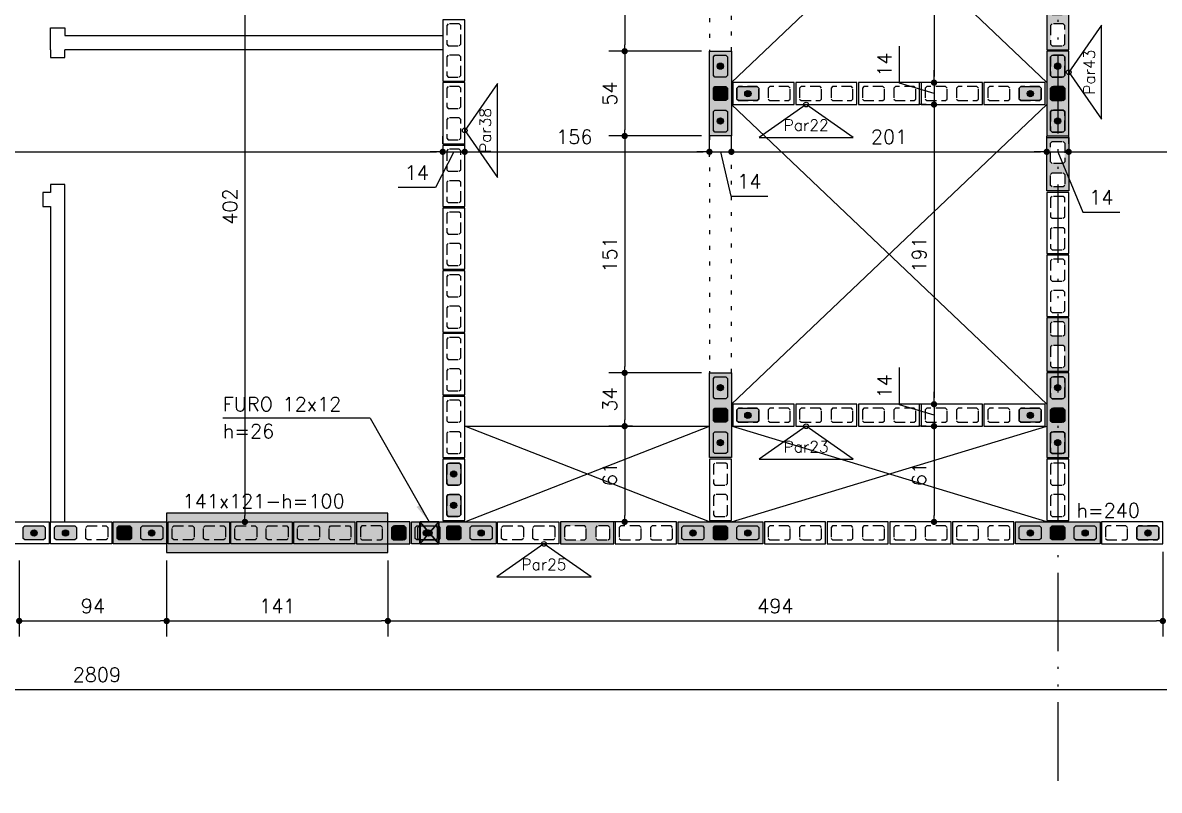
# Model space of a CAD drawing. Extents: x -14651 to 3487, y -4567 to -809.
# Drawn here: x 1807 to 2531, y -2321 to -1831 of the extents above; entities that cross this region are included whole.
import ezdxf
from ezdxf.enums import TextEntityAlignment as Align

# ---------------------------------------------------------------- set-up
doc = ezdxf.new("R2010")
doc.units = 0
doc.header["$LTSCALE"] = 25
for name, pattern in [('DASHED2', [0.375, 0.25, -0.125]), ('ESTILO_TQS_0002', [0.4, 0.1, -0.3]), ('ESTILO_TQS_0004', [3.3, 2, -0.4, 0.05, -0.4, 0.05, -0.4])]:
    doc.linetypes.add(name, pattern=pattern)
for name, color, linetype in [('213', 252, 'Continuous'), ('241', 2, 'Continuous'), ('247', 50, 'Continuous'), ('248', 100, 'Continuous'), ('249', 20, 'Continuous'), ('ABERTURAS', 53, 'Continuous'), ('ac-furo', 170, 'Continuous'), ('ALVENARIA NÃO ESTRUTURAL', 242, 'Continuous'), ('Arranque', 14, 'Continuous'), ('COTA', 1, 'Continuous'), ('EIXOS', 1, 'ESTILO_TQS_0004'), ('FERRO', 5, 'Continuous'), ('H2', 252, 'Continuous'), ('Linha_fina', 1, 'Continuous'), ('Pena_2', 2, 'Continuous'), ('PORTA', 3, 'ESTILO_TQS_0002'), ('T1', 2, 'Continuous'), ('TJANELA', 2, 'Continuous'), ('VIGA', 3, 'Continuous')]:
    doc.layers.add(name, color=color, linetype=linetype)
doc.styles.add('COTA', font='romans.shx')
doc.styles.add('Texto1', font='romans.shx', dxfattribs={"height": 9})
doc.dimstyles.new('forma', dxfattribs={"dimscale": 5, "dimtxt": 1.8, "dimasz": 0.8, "dimexe": 2, "dimexo": 1, "dimgap": 1, "dimtad": 1, "dimdec": 1, "dimzin": 9, "dimtxsty": 'COTA', "dimblk1": 'DOT', "dimblk2": 'DOT', "dimsah": 1, "dimcen": 0, "dimdle": 1, "dimclrd": 256, "dimclre": 256, "dimclrt": 2, "dimadec": 0, "dimazin": 0, "dimtfac": 1, "dimtdec": 0, "dimtmove": 0, "dimatfit": 3, "dimfxl": 1, "dimtolj": 1, "dimtzin": 0, "dimarcsym": 0})

# ---------------------------------------------------------------- blocks, each defined once
blk = doc.blocks.new('P4015', base_point=(5842102.11612, -8124149.02973))
blk.add_lwpolyline([(5842082.61612, -8124156.02973), (5842121.61612, -8124156.02973), (5842121.61612, -8124142.02973), (5842082.61612, -8124142.02973), (5842082.61612, -8124156.02973)])
at = {"color": 1, "linetype": 'DASHED2'}
for points in [[(5842085.11612, -8124152.52973), (5842086.11612, -8124153.52973), (5842098.11612, -8124153.52973), (5842099.11612, -8124152.52973), (5842099.11612, -8124145.52973), (5842098.11612, -8124144.52973), (5842086.11612, -8124144.52973), (5842085.11612, -8124145.52973), (5842085.11612, -8124152.52973)], [(5842105.11612, -8124152.52973), (5842106.11612, -8124153.52973), (5842118.11612, -8124153.52973), (5842119.11612, -8124152.52973), (5842119.11612, -8124145.52973), (5842118.11612, -8124144.52973), (5842106.11612, -8124144.52973), (5842105.11612, -8124145.52973), (5842105.11612, -8124152.52973)]]:
    blk.add_lwpolyline(points, dxfattribs=at)
blk = doc.blocks.new('P3515')
at = {"layer": '248'}
h = blk.add_hatch(color=100, dxfattribs=at)
h.paths.add_polyline_path([(17, 7), (-17, 7), (-17, -7), (17, -7)])
h.paths.add_polyline_path([(-5.5, -3.5), (-6.5, -4.5), (-13.5, -4.5), (-14.5, -3.5), (-14.5, 3.5), (-13.5, 4.5), (-6.5, 4.5), (-5.5, 3.5)], flags=16)
h.paths.add_polyline_path([(0.5, 3.5), (1.5, 4.5), (13.5, 4.5), (14.5, 3.5), (14.5, -3.5), (13.5, -4.5), (1.5, -4.5), (0.5, -3.5)], flags=16)
blk.add_lwpolyline([(-17, -7), (17, -7), (17, 7), (-17, 7), (-17, -7)])
at = {"color": 1, "linetype": 'DASHED2'}
for points in [[(-14.5, -3.5), (-13.5, -4.5), (-6.5, -4.5), (-5.5, -3.5), (-5.5, 3.5), (-6.5, 4.5), (-13.5, 4.5), (-14.5, 3.5), (-14.5, -3.5)], [(0.5, -3.5), (1.5, -4.5), (13.5, -4.5), (14.5, -3.5), (14.5, 3.5), (13.5, 4.5), (1.5, 4.5), (0.5, 3.5), (0.5, -3.5)]]:
    blk.add_lwpolyline(points, dxfattribs=at)
blk = doc.blocks.new('P5515')
at = {"layer": '249'}
h = blk.add_hatch(color=20, dxfattribs=at)
h.paths.add_polyline_path([(-27, 7), (-27, -7), (27, -7), (27, 7)])
h.paths.add_polyline_path([(-10.5, -3.5), (-11.5, -4.5), (-23.5, -4.5), (-24.5, -3.5), (-24.5, 3.5), (-23.5, 4.5), (-11.5, 4.5), (-10.5, 3.5)], flags=16)
h.paths.add_polyline_path([(-4.5, 3.5), (-3.5, 4.5), (3.5, 4.5), (4.5, 3.5), (4.5, -3.5), (3.5, -4.5), (-3.5, -4.5), (-4.5, -3.5)], flags=16)
h.paths.add_polyline_path([(10.5, 3.5), (11.5, 4.5), (23.5, 4.5), (24.5, 3.5), (24.5, -3.5), (23.5, -4.5), (11.5, -4.5), (10.5, -3.5)], flags=16)
blk.add_lwpolyline([(27, 7), (-27, 7), (-27, -7), (27, -7), (27, 7)])
at = {"color": 1, "linetype": 'DASHED2'}
for points in [[(-10.5, 3.5), (-11.5, 4.5), (-23.5, 4.5), (-24.5, 3.5), (-24.5, -3.5), (-23.5, -4.5), (-11.5, -4.5), (-10.5, -3.5), (-10.5, 3.5)], [(4.5, 3.5), (3.5, 4.5), (-3.5, 4.5), (-4.5, 3.5), (-4.5, -3.5), (-3.5, -4.5), (3.5, -4.5), (4.5, -3.5), (4.5, 3.5)], [(24.5, 3.5), (23.5, 4.5), (11.5, 4.5), (10.5, 3.5), (10.5, -3.5), (11.5, -4.5), (23.5, -4.5), (24.5, -3.5), (24.5, 3.5)]]:
    blk.add_lwpolyline(points, dxfattribs=at)
blk = doc.blocks.new('GR-1409')
at = {"layer": '213'}
h = blk.add_hatch(color=256, dxfattribs=at)
h.paths.add_polyline_path([(-6, 4.5), (-7, 3.5), (-7, -3.5), (-6, -4.5), (6, -4.5), (7, -3.5), (7, 3.5), (6, 4.5)])
h.paths.add_polyline_path([(-2, 0, 1), (2, 0, 1)], flags=16)
at = {"layer": 'Arranque'}
blk.add_hatch(color=256, dxfattribs=at).paths.add_polyline_path([(-2, 0, 1), (2, 0, 1)])
at = {"layer": '213'}
blk.add_lwpolyline([(-7, 3.5), (-6, 4.5), (6, 4.5), (7, 3.5), (7, -3.5), (6, -4.5), (-6, -4.5), (-7, -3.5), (-7, 3.5)], dxfattribs=at)
at = {"layer": 'FERRO', "linetype": 'Continuous'}
blk.add_circle((0, 0), 2, dxfattribs=at)
blk = doc.blocks.new('GR-0909')
at = {"layer": '213'}
h = blk.add_hatch(color=256, dxfattribs=at)
h.paths.add_polyline_path([(3.5, -4.5), (4.5, -3.5), (4.500001, 3.5), (3.500001, 4.5), (-3.499999, 4.5), (-4.499999, 3.5), (-4.5, -3.5), (-3.5, -4.5)])
h.paths.add_polyline_path([(-2, 0, -1), (2, 0, -1)], flags=16)
at = {"layer": 'Arranque'}
blk.add_hatch(color=256, dxfattribs=at).paths.add_polyline_path([(2, 0, 1), (-2, 0, 1)])
at = {"layer": '213'}
blk.add_lwpolyline([(3.500001, 4.5), (4.500001, 3.5), (4.5, -3.5), (3.5, -4.5), (-3.5, -4.5), (-4.5, -3.5), (-4.499999, 3.5), (-3.499999, 4.5), (3.500001, 4.5)], dxfattribs=at)
at = {"layer": 'FERRO', "linetype": 'Continuous'}
blk.add_circle((0, 0), 2, dxfattribs=at)
blk = doc.blocks.new('A$C3139355f')
at = {"layer": 'ALVENARIA NÃO ESTRUTURAL'}
for p, q in [((1968.08, -1046.27), (1968.08, -1032.27)), ((1968.08, -1032.27), (1977.08, -1032.27)), ((1968.08, -1046.27), (1968.08, -1032.27)), ((1968.08, -1032.27), (1977.08, -1032.27)), ((1977.08, -1032.27), (1977.08, -1037.27)), ((1977.08, -1032.27), (1977.08, -1037.27)), ((1977.08, -1037.27), (2218.08, -1037.27)), ((1977.08, -1037.27), (2218.08, -1037.27)), ((2218.08, -1037.27), (2218.08, -1046.27)), ((2218.08, -1037.27), (2218.08, -1046.27)), ((1968.08, -1046.27), (1968.08, -1051.27)), ((1968.08, -1046.27), (1968.08, -1051.27)), ((2218.08, -1046.27), (1977.08, -1046.27)), ((1977.08, -1051.27), (1977.08, -1046.27)), ((2218.08, -1046.27), (1977.08, -1046.27)), ((1977.08, -1051.27), (1977.08, -1046.27)), ((1968.08, -1051.27), (1977.08, -1051.27)), ((1968.08, -1051.27), (1977.08, -1051.27)), ((1968.08, -1137.27), (1963.08, -1137.27)), ((1963.08, -1137.27), (1963.08, -1146.27)), ((1968.08, -1137.27), (1963.08, -1137.27)), ((1963.08, -1137.27), (1963.08, -1146.27)), ((1977.08, -1132.27), (1968.08, -1132.27)), ((1968.08, -1132.27), (1968.08, -1137.27)), ((1977.08, -1132.27), (1968.08, -1132.27)), ((1968.08, -1132.27), (1968.08, -1137.27)), ((1977.08, -1347.27), (1977.08, -1132.27)), ((1977.08, -1347.27), (1977.08, -1132.27)), ((1963.08, -1146.27), (1968.08, -1146.27)), ((1963.08, -1146.27), (1968.08, -1146.27)), ((1968.08, -1146.27), (1968.08, -1347.27)), ((1968.08, -1146.27), (1968.08, -1347.27)), ((1968.08, -1347.27), (1977.08, -1347.27)), ((1968.08, -1347.27), (1977.08, -1347.27))]:
    blk.add_line(p, q, dxfattribs=at)
blk = doc.blocks.new('_Dot')
at = {"color": 0, "linetype": 'ByBlock', "lineweight": -2}
blk.add_line((-0.5, 0), (-1, 0), dxfattribs=at)
at = {"color": 0, "linetype": 'ByBlock', "const_width": 0.5}
blk.add_lwpolyline([(-0.25, 0, 1), (0.25, 0, 1)], format="xyb", close=True, dxfattribs=at)
blk = doc.blocks.new('*D141')
at = {"layer": 'COTA', "lineweight": -2, "transparency": 16777216}
for p, q in [((1804.52, -2174.1), (1804.52, -2222.73)), ((1898.52, -2174.1), (1898.52, -2222.73)), ((1808.52, -2212.73), (1894.52, -2212.73))]:
    blk.add_line(p, q, dxfattribs=at)
at = {"layer": 'Defpoints', "color": 0, "transparency": 16777216}
for p in [(1804.52, -2169.1), (1898.52, -2169.1), (1898.52, -2212.73)]:
    blk.add_point(p, dxfattribs=at)
at = {"layer": 'COTA', "lineweight": -2, "transparency": 16777216, "xscale": 4, "yscale": 4, "zscale": 4, "rotation": 180}
blk.add_blockref('_Dot', (1804.52, -2212.73), dxfattribs=at)
at = {"layer": 'COTA', "lineweight": -2, "transparency": 16777216, "xscale": 4, "yscale": 4, "zscale": 4}
blk.add_blockref('_Dot', (1898.52, -2212.73), dxfattribs=at)
at = {"layer": 'COTA', "color": 2, "transparency": 16777216, "insert": (1851.52, -2203.23), "char_height": 9, "attachment_point": 5, "style": 'COTA'}
blk.add_mtext('\\A1;94 ', dxfattribs=at)
blk = doc.blocks.new('*D142')
at = {"layer": 'COTA', "lineweight": -2, "transparency": 16777216}
for p, q in [((1898.52, -2174.1), (1898.52, -2222.73)), ((2039.52, -2174.1), (2039.52, -2222.73)), ((1902.52, -2212.73), (2035.52, -2212.73))]:
    blk.add_line(p, q, dxfattribs=at)
at = {"layer": 'Defpoints', "color": 0, "transparency": 16777216}
for p in [(1898.52, -2169.1), (2039.52, -2169.1), (2039.52, -2212.73)]:
    blk.add_point(p, dxfattribs=at)
at = {"layer": 'COTA', "lineweight": -2, "transparency": 16777216, "xscale": 4, "yscale": 4, "zscale": 4, "rotation": 180}
blk.add_blockref('_Dot', (1898.52, -2212.73), dxfattribs=at)
at = {"layer": 'COTA', "lineweight": -2, "transparency": 16777216, "xscale": 4, "yscale": 4, "zscale": 4}
blk.add_blockref('_Dot', (2039.52, -2212.73), dxfattribs=at)
at = {"layer": 'COTA', "color": 2, "transparency": 16777216, "insert": (1969.02, -2203.23), "char_height": 9, "attachment_point": 5, "style": 'COTA'}
blk.add_mtext('\\A1;141 ', dxfattribs=at)
blk = doc.blocks.new('*D143')
at = {"layer": 'COTA', "lineweight": -2, "transparency": 16777216}
for p, q in [((2533.52, -2168.6), (2533.52, -2222.73)), ((2039.52, -2174.1), (2039.52, -2222.73)), ((2043.52, -2212.73), (2529.52, -2212.73))]:
    blk.add_line(p, q, dxfattribs=at)
at = {"layer": 'Defpoints', "color": 0, "transparency": 16777216}
for p in [(2533.52, -2163.6), (2039.52, -2169.1), (2533.52, -2212.73)]:
    blk.add_point(p, dxfattribs=at)
at = {"layer": 'COTA', "lineweight": -2, "transparency": 16777216, "xscale": 4, "yscale": 4, "zscale": 4, "rotation": 180}
blk.add_blockref('_Dot', (2039.52, -2212.73), dxfattribs=at)
at = {"layer": 'COTA', "lineweight": -2, "transparency": 16777216, "xscale": 4, "yscale": 4, "zscale": 4}
blk.add_blockref('_Dot', (2533.52, -2212.73), dxfattribs=at)
at = {"layer": 'COTA', "color": 2, "transparency": 16777216, "insert": (2286.52, -2203.23), "char_height": 9, "attachment_point": 5, "style": 'COTA'}
blk.add_mtext('\\A1;494 ', dxfattribs=at)
blk = doc.blocks.new('*D145')
at = {"layer": 'COTA', "lineweight": -2, "transparency": 16777216}
for p, q in [((449.52, -2167.56), (449.52, -2266.48)), ((3258.52, -2168.6), (3258.52, -2266.48)), ((453.52, -2256.48), (3254.52, -2256.48))]:
    blk.add_line(p, q, dxfattribs=at)
at = {"layer": 'Defpoints', "color": 0, "transparency": 16777216}
for p in [(449.52, -2162.56), (3258.52, -2163.6), (3258.52, -2256.48)]:
    blk.add_point(p, dxfattribs=at)
at = {"layer": 'COTA', "lineweight": -2, "transparency": 16777216, "xscale": 4, "yscale": 4, "zscale": 4, "rotation": 180}
blk.add_blockref('_Dot', (449.52, -2256.48), dxfattribs=at)
at = {"layer": 'COTA', "lineweight": -2, "transparency": 16777216, "xscale": 4, "yscale": 4, "zscale": 4}
blk.add_blockref('_Dot', (3258.52, -2256.48), dxfattribs=at)
at = {"layer": 'COTA', "color": 2, "transparency": 16777216, "insert": (1854.02, -2246.98), "char_height": 9, "attachment_point": 5, "style": 'COTA'}
blk.add_mtext('\\A1;2809 ', dxfattribs=at)
blk = doc.blocks.new('*D178')
at = {"layer": 'COTA', "lineweight": -2, "transparency": 16777216}
for p, q in [((1983.52, -1747.6), (1938.39, -1747.6)), ((1948.39, -1751.6), (1948.39, -2145.6)), ((1953.39, -2149.6), (1958.39, -2149.6))]:
    blk.add_line(p, q, dxfattribs=at)
at = {"layer": 'Defpoints', "color": 0, "transparency": 16777216}
for p in [(1988.52, -1747.6), (1948.39, -2149.6), (1948.39, -2149.6)]:
    blk.add_point(p, dxfattribs=at)
at = {"layer": 'COTA', "lineweight": -2, "transparency": 16777216, "xscale": 4, "yscale": 4, "zscale": 4}
for p, rotation in [((1948.39, -1747.6), 90), ((1948.39, -2149.6), 270)]:
    blk.add_blockref('_Dot', p, dxfattribs=dict(at, rotation=rotation))
at = {"layer": 'COTA', "color": 2, "transparency": 16777216, "insert": (1938.89, -1948.6), "char_height": 9, "attachment_point": 5, "rotation": 90, "style": 'COTA'}
blk.add_mtext('\\A1;402 ', dxfattribs=at)
blk = doc.blocks.new('_IDNPAR_2')
at = {"color": 3}
blk.add_lwpolyline([(1, -0.7), (0, 0), (-1, -0.7)], close=True, dxfattribs=at)
blk.add_circle((0, 0), 0.05, dxfattribs=at)
at = {"layer": '247', "color": 2, "style": 'COTA', "flags": 8}
blk.add_attdef('ID', text='', height=0.24, dxfattribs=at).set_placement((0, -0.438), align=Align.MIDDLE_CENTER)
blk = doc.blocks.new('*D186')
at = {"layer": 'COTA', "lineweight": -2, "transparency": 16777216}
for p, q in [((2171.67, -2088.58), (2200.48, -2088.58)), ((2190.48, -2092.58), (2190.48, -2145.6)), ((2186.67, -2149.6), (2180.48, -2149.6))]:
    blk.add_line(p, q, dxfattribs=at)
at = {"layer": 'Defpoints', "color": 0, "transparency": 16777216}
for p in [(2166.67, -2088.58), (2190.48, -2149.6), (2191.67, -2149.6)]:
    blk.add_point(p, dxfattribs=at)
at = {"layer": 'COTA', "lineweight": -2, "transparency": 16777216, "xscale": 4, "yscale": 4, "zscale": 4}
for p, rotation in [((2190.48, -2088.58), 90), ((2190.48, -2149.6), 270)]:
    blk.add_blockref('_Dot', p, dxfattribs=dict(at, rotation=rotation))
at = {"layer": 'COTA', "color": 2, "transparency": 16777216, "insert": (2180.98, -2119.09), "char_height": 9, "attachment_point": 5, "rotation": 90, "style": 'COTA'}
blk.add_mtext('\\A1;61 ', dxfattribs=at)
blk = doc.blocks.new('*D206')
at = {"layer": 'COTA', "lineweight": -2, "transparency": 16777216}
for p, q in [((2387.54, -1678.6), (2397.68, -1678.6)), ((2387.68, -1682.6), (2387.68, -1865.6)), ((2382.68, -1869.6), (2377.68, -1869.6))]:
    blk.add_line(p, q, dxfattribs=at)
at = {"layer": 'Defpoints', "color": 0, "transparency": 16777216}
for p in [(2382.54, -1678.6), (2387.68, -1869.6), (2387.68, -1869.6)]:
    blk.add_point(p, dxfattribs=at)
at = {"layer": 'COTA', "lineweight": -2, "transparency": 16777216, "xscale": 4, "yscale": 4, "zscale": 4}
for p, rotation in [((2387.68, -1678.6), 90), ((2387.68, -1869.6), 270)]:
    blk.add_blockref('_Dot', p, dxfattribs=dict(at, rotation=rotation))
at = {"layer": 'COTA', "color": 2, "transparency": 16777216, "insert": (2378.18, -1774.1), "char_height": 9, "attachment_point": 5, "rotation": 90, "style": 'COTA'}
blk.add_mtext('\\A1;191 ', dxfattribs=at)
blk = doc.blocks.new('*D207')
at = {"layer": 'COTA', "lineweight": -2, "transparency": 16777216}
for p, q in [((2365.68, -1870), (2365.68, -1846.28)), ((2387.68, -1865.6), (2387.68, -1861.6)), ((2387.68, -1876.6), (2365.68, -1870)), ((2382.68, -1869.6), (2377.68, -1869.6)), ((2387.68, -1869.6), (2387.68, -1883.6)), ((2387.68, -1869.6), (2387.68, -1883.6)), ((2382.68, -1883.6), (2377.68, -1883.6)), ((2387.68, -1887.6), (2387.68, -1891.6))]:
    blk.add_line(p, q, dxfattribs=at)
at = {"layer": 'Defpoints', "color": 0, "transparency": 16777216}
for p in [(2387.68, -1869.6), (2387.68, -1883.6), (2387.68, -1883.6)]:
    blk.add_point(p, dxfattribs=at)
at = {"layer": 'COTA', "lineweight": -2, "transparency": 16777216, "xscale": 4, "yscale": 4, "zscale": 4}
for p, rotation in [((2387.68, -1869.6), 270), ((2387.68, -1883.6), 90)]:
    blk.add_blockref('_Dot', p, dxfattribs=dict(at, rotation=rotation))
at = {"layer": 'COTA', "color": 2, "transparency": 16777216, "insert": (2356.18, -1858.14), "char_height": 9, "attachment_point": 5, "rotation": 90, "style": 'COTA'}
blk.add_mtext('\\A1;14 ', dxfattribs=at)
blk = doc.blocks.new('*D208')
at = {"layer": 'COTA', "lineweight": -2, "transparency": 16777216}
for p, q in [((2382.68, -1883.6), (2377.68, -1883.6)), ((2387.68, -1887.6), (2387.68, -2070.6)), ((2382.68, -2074.6), (2377.68, -2074.6))]:
    blk.add_line(p, q, dxfattribs=at)
at = {"layer": 'Defpoints', "color": 0, "transparency": 16777216}
for p in [(2387.68, -1883.6), (2387.68, -2074.6), (2387.68, -2074.6)]:
    blk.add_point(p, dxfattribs=at)
at = {"layer": 'COTA', "lineweight": -2, "transparency": 16777216, "xscale": 4, "yscale": 4, "zscale": 4}
for p, rotation in [((2387.68, -1883.6), 90), ((2387.68, -2074.6), 270)]:
    blk.add_blockref('_Dot', p, dxfattribs=dict(at, rotation=rotation))
at = {"layer": 'COTA', "color": 2, "transparency": 16777216, "insert": (2378.18, -1979.1), "char_height": 9, "attachment_point": 5, "rotation": 90, "style": 'COTA'}
blk.add_mtext('\\A1;191 ', dxfattribs=at)
blk = doc.blocks.new('*D209')
at = {"layer": 'COTA', "lineweight": -2, "transparency": 16777216}
for p, q in [((2365.68, -2075), (2365.68, -2051.28)), ((2387.68, -2070.6), (2387.68, -2066.6)), ((2387.68, -2081.6), (2365.68, -2075)), ((2382.68, -2074.6), (2377.68, -2074.6)), ((2387.68, -2074.6), (2387.68, -2088.6)), ((2387.68, -2074.6), (2387.68, -2088.6)), ((2382.68, -2088.6), (2377.68, -2088.6)), ((2387.68, -2092.6), (2387.68, -2096.6))]:
    blk.add_line(p, q, dxfattribs=at)
at = {"layer": 'Defpoints', "color": 0, "transparency": 16777216}
for p in [(2387.68, -2074.6), (2387.68, -2088.6), (2387.68, -2088.6)]:
    blk.add_point(p, dxfattribs=at)
at = {"layer": 'COTA', "lineweight": -2, "transparency": 16777216, "xscale": 4, "yscale": 4, "zscale": 4}
for p, rotation in [((2387.68, -2074.6), 270), ((2387.68, -2088.6), 90)]:
    blk.add_blockref('_Dot', p, dxfattribs=dict(at, rotation=rotation))
at = {"layer": 'COTA', "color": 2, "transparency": 16777216, "insert": (2356.18, -2063.14), "char_height": 9, "attachment_point": 5, "rotation": 90, "style": 'COTA'}
blk.add_mtext('\\A1;14 ', dxfattribs=at)
blk = doc.blocks.new('*D210')
at = {"layer": 'COTA', "lineweight": -2, "transparency": 16777216}
for p, q in [((2382.68, -2088.6), (2377.68, -2088.6)), ((2387.68, -2092.6), (2387.68, -2145.6)), ((2382.68, -2149.6), (2377.68, -2149.6))]:
    blk.add_line(p, q, dxfattribs=at)
at = {"layer": 'Defpoints', "color": 0, "transparency": 16777216}
for p in [(2387.68, -2088.6), (2387.68, -2149.6), (2387.68, -2149.6)]:
    blk.add_point(p, dxfattribs=at)
at = {"layer": 'COTA', "lineweight": -2, "transparency": 16777216, "xscale": 4, "yscale": 4, "zscale": 4}
for p, rotation in [((2387.68, -2088.6), 90), ((2387.68, -2149.6), 270)]:
    blk.add_blockref('_Dot', p, dxfattribs=dict(at, rotation=rotation))
at = {"layer": 'COTA', "color": 2, "transparency": 16777216, "insert": (2378.18, -2119.1), "char_height": 9, "attachment_point": 5, "rotation": 90, "style": 'COTA'}
blk.add_mtext('\\A1;61 ', dxfattribs=at)
blk = doc.blocks.new('*D275')
at = {"layer": 'COTA', "lineweight": -2, "transparency": 16777216}
for p, q in [((2074.52, -1908.7), (2074.52, -1903.7)), ((1483.52, -1914.6), (1483.52, -1923.7)), ((1487.52, -1913.7), (2070.52, -1913.7))]:
    blk.add_line(p, q, dxfattribs=at)
at = {"layer": 'Defpoints', "color": 0, "transparency": 16777216}
for p in [(1483.52, -1909.6), (2074.52, -1913.7), (2074.52, -1913.7)]:
    blk.add_point(p, dxfattribs=at)
at = {"layer": 'COTA', "lineweight": -2, "transparency": 16777216, "xscale": 4, "yscale": 4, "zscale": 4, "rotation": 180}
blk.add_blockref('_Dot', (1483.52, -1913.7), dxfattribs=at)
at = {"layer": 'COTA', "lineweight": -2, "transparency": 16777216, "xscale": 4, "yscale": 4, "zscale": 4}
blk.add_blockref('_Dot', (2074.52, -1913.7), dxfattribs=at)
at = {"layer": 'COTA', "color": 2, "transparency": 16777216, "insert": (1779.02, -1904.2), "char_height": 9, "attachment_point": 5, "style": 'COTA'}
blk.add_mtext('\\A1;591 ', dxfattribs=at)
blk = doc.blocks.new('*D276')
at = {"layer": 'COTA', "lineweight": -2, "transparency": 16777216}
for p, q in [((2074.52, -1908.7), (2074.52, -1903.7)), ((2088.52, -1920.1), (2088.52, -1903.7)), ((2070.52, -1913.7), (2066.52, -1913.7)), ((2081.52, -1913.7), (2069.83, -1936.48)), ((2074.52, -1913.7), (2088.52, -1913.7)), ((2074.52, -1913.7), (2088.52, -1913.7)), ((2092.52, -1913.7), (2096.52, -1913.7)), ((2069.83, -1936.48), (2046.11, -1936.48))]:
    blk.add_line(p, q, dxfattribs=at)
at = {"layer": 'Defpoints', "color": 0, "transparency": 16777216}
for p in [(2074.52, -1913.7), (2088.52, -1913.7), (2088.52, -1925.1)]:
    blk.add_point(p, dxfattribs=at)
at = {"layer": 'COTA', "lineweight": -2, "transparency": 16777216, "xscale": 4, "yscale": 4, "zscale": 4}
blk.add_blockref('_Dot', (2074.52, -1913.7), dxfattribs=at)
at = {"layer": 'COTA', "lineweight": -2, "transparency": 16777216, "xscale": 4, "yscale": 4, "zscale": 4, "rotation": 180}
blk.add_blockref('_Dot', (2088.52, -1913.7), dxfattribs=at)
at = {"layer": 'COTA', "color": 2, "transparency": 16777216, "insert": (2057.97, -1926.98), "char_height": 9, "attachment_point": 5, "style": 'COTA'}
blk.add_mtext('\\A1;14 ', dxfattribs=at)
blk = doc.blocks.new('*D277')
at = {"layer": 'COTA', "lineweight": -2, "transparency": 16777216}
for p, q in [((2088.52, -1920.1), (2088.52, -1903.7)), ((2244.52, -1916.83), (2244.52, -1903.7)), ((2092.52, -1913.7), (2240.52, -1913.7))]:
    blk.add_line(p, q, dxfattribs=at)
at = {"layer": 'Defpoints', "color": 0, "transparency": 16777216}
for p in [(2244.52, -1913.7), (2088.52, -1925.1), (2244.52, -1921.83)]:
    blk.add_point(p, dxfattribs=at)
at = {"layer": 'COTA', "lineweight": -2, "transparency": 16777216, "xscale": 4, "yscale": 4, "zscale": 4, "rotation": 180}
blk.add_blockref('_Dot', (2088.52, -1913.7), dxfattribs=at)
at = {"layer": 'COTA', "lineweight": -2, "transparency": 16777216, "xscale": 4, "yscale": 4, "zscale": 4}
blk.add_blockref('_Dot', (2244.52, -1913.7), dxfattribs=at)
at = {"layer": 'COTA', "color": 2, "transparency": 16777216, "insert": (2158.38, -1904.2), "char_height": 9, "attachment_point": 5, "style": 'COTA'}
blk.add_mtext('\\A1;156 ', dxfattribs=at)
blk = doc.blocks.new('*D278')
at = {"layer": 'COTA', "lineweight": -2, "transparency": 16777216}
for p, q in [((2244.52, -1916.83), (2244.52, -1903.7)), ((2258.52, -1914.25), (2258.52, -1903.7)), ((2240.52, -1913.7), (2236.52, -1913.7)), ((2244.52, -1913.7), (2258.52, -1913.7)), ((2244.52, -1913.7), (2258.52, -1913.7)), ((2251.52, -1913.7), (2258.12, -1942.03)), ((2262.52, -1913.7), (2266.52, -1913.7)), ((2258.12, -1942.03), (2281.83, -1942.03))]:
    blk.add_line(p, q, dxfattribs=at)
at = {"layer": 'Defpoints', "color": 0, "transparency": 16777216}
for p in [(2258.52, -1913.7), (2258.52, -1919.25), (2244.52, -1921.83)]:
    blk.add_point(p, dxfattribs=at)
at = {"layer": 'COTA', "lineweight": -2, "transparency": 16777216, "xscale": 4, "yscale": 4, "zscale": 4}
blk.add_blockref('_Dot', (2244.52, -1913.7), dxfattribs=at)
at = {"layer": 'COTA', "lineweight": -2, "transparency": 16777216, "xscale": 4, "yscale": 4, "zscale": 4, "rotation": 180}
blk.add_blockref('_Dot', (2258.52, -1913.7), dxfattribs=at)
at = {"layer": 'COTA', "color": 2, "transparency": 16777216, "insert": (2269.97, -1932.53), "char_height": 9, "attachment_point": 5, "style": 'COTA'}
blk.add_mtext('\\A1;14 ', dxfattribs=at)
blk = doc.blocks.new('*D279')
at = {"layer": 'COTA', "lineweight": -2, "transparency": 16777216}
for p, q in [((2258.52, -1914.25), (2258.52, -1903.7)), ((2459.52, -1908.7), (2459.52, -1903.7)), ((2262.52, -1913.7), (2455.52, -1913.7))]:
    blk.add_line(p, q, dxfattribs=at)
at = {"layer": 'Defpoints', "color": 0, "transparency": 16777216}
for p in [(2258.52, -1919.25), (2459.52, -1913.7), (2459.52, -1913.7)]:
    blk.add_point(p, dxfattribs=at)
at = {"layer": 'COTA', "lineweight": -2, "transparency": 16777216, "xscale": 4, "yscale": 4, "zscale": 4, "rotation": 180}
blk.add_blockref('_Dot', (2258.52, -1913.7), dxfattribs=at)
at = {"layer": 'COTA', "lineweight": -2, "transparency": 16777216, "xscale": 4, "yscale": 4, "zscale": 4}
blk.add_blockref('_Dot', (2459.52, -1913.7), dxfattribs=at)
at = {"layer": 'COTA', "color": 2, "transparency": 16777216, "insert": (2359.02, -1904.2), "char_height": 9, "attachment_point": 5, "style": 'COTA'}
blk.add_mtext('\\A1;201 ', dxfattribs=at)
blk = doc.blocks.new('*D280')
at = {"layer": 'COTA', "lineweight": -2, "transparency": 16777216}
for p, q in [((2459.52, -1908.7), (2459.52, -1903.7)), ((2473.52, -1908.7), (2473.52, -1903.7)), ((2455.52, -1913.7), (2451.52, -1913.7)), ((2459.52, -1913.7), (2473.52, -1913.7)), ((2459.52, -1913.7), (2473.52, -1913.7)), ((2466.52, -1913.7), (2482.45, -1952.23)), ((2477.52, -1913.7), (2481.52, -1913.7)), ((2482.45, -1952.23), (2506.17, -1952.23))]:
    blk.add_line(p, q, dxfattribs=at)
at = {"layer": 'Defpoints', "color": 0, "transparency": 16777216}
for p in [(2459.52, -1913.7), (2473.52, -1913.7), (2473.52, -1913.7)]:
    blk.add_point(p, dxfattribs=at)
at = {"layer": 'COTA', "lineweight": -2, "transparency": 16777216, "xscale": 4, "yscale": 4, "zscale": 4}
blk.add_blockref('_Dot', (2459.52, -1913.7), dxfattribs=at)
at = {"layer": 'COTA', "lineweight": -2, "transparency": 16777216, "xscale": 4, "yscale": 4, "zscale": 4, "rotation": 180}
blk.add_blockref('_Dot', (2473.52, -1913.7), dxfattribs=at)
at = {"layer": 'COTA', "color": 2, "transparency": 16777216, "insert": (2494.31, -1942.73), "char_height": 9, "attachment_point": 5, "style": 'COTA'}
blk.add_mtext('\\A1;14 ', dxfattribs=at)
blk = doc.blocks.new('*D281')
at = {"layer": 'COTA', "lineweight": -2, "transparency": 16777216}
for p, q in [((2473.52, -1908.7), (2473.52, -1903.7)), ((2854.52, -1915.97), (2854.52, -1903.7)), ((2477.52, -1913.7), (2850.52, -1913.7))]:
    blk.add_line(p, q, dxfattribs=at)
at = {"layer": 'Defpoints', "color": 0, "transparency": 16777216}
for p in [(2473.52, -1913.7), (2854.52, -1913.7), (2854.52, -1920.97)]:
    blk.add_point(p, dxfattribs=at)
at = {"layer": 'COTA', "lineweight": -2, "transparency": 16777216, "xscale": 4, "yscale": 4, "zscale": 4, "rotation": 180}
blk.add_blockref('_Dot', (2473.52, -1913.7), dxfattribs=at)
at = {"layer": 'COTA', "lineweight": -2, "transparency": 16777216, "xscale": 4, "yscale": 4, "zscale": 4}
blk.add_blockref('_Dot', (2854.52, -1913.7), dxfattribs=at)
at = {"layer": 'COTA', "color": 2, "transparency": 16777216, "insert": (2664.02, -1904.2), "char_height": 9, "attachment_point": 5, "style": 'COTA'}
blk.add_mtext('\\A1;381 ', dxfattribs=at)
blk = doc.blocks.new('furo 12 x12')
at = {"layer": 'H2'}
for points in [[(-1405.39, -3672.05), (-1399.38, -3665.04), (-1411.38, -3665.04)], [(-1411.38, -3679.04), (-1405.39, -3672.05), (-1411.38, -3665.04)], [(-1399.38, -3679.08), (-1399.38, -3665.04), (-1405.39, -3672.05)], [(-1405.39, -3672.05), (-1411.38, -3679.04), (-1411.38, -3679.08), (-1399.38, -3679.08)]]:
    blk.add_hatch(color=256, dxfattribs=at).paths.add_polyline_path(points)
at = {"layer": 'Pena_2', "ltscale": 0.5}
blk.add_lwpolyline([(-1411.38, -3665.04), (-1399.38, -3665.04), (-1399.38, -3679.08), (-1411.38, -3679.08)], close=True, dxfattribs=at)
at = {"layer": 'VIGA', "ltscale": 0.5}
for p, q in [((-1399.38, -3665.04), (-1411.38, -3679.04)), ((-1399.38, -3679.08), (-1411.38, -3665.04))]:
    blk.add_line(p, q, dxfattribs=at)
blk = doc.blocks.new('ss')
at = {"layer": 'Linha_fina'}
blk.add_solid([(0, 0), (-2.5, -0.29), (-2.5, 0.3)], dxfattribs=at)
blk = doc.blocks.new('*D287')
at = {"layer": 'COTA', "lineweight": -2, "transparency": 16777216}
for p, q in [((2239.52, -1698.6), (2180.48, -1698.6)), ((2190.48, -1702.6), (2190.48, -1845.6)), ((2239.52, -1849.6), (2180.48, -1849.6))]:
    blk.add_line(p, q, dxfattribs=at)
at = {"layer": 'Defpoints', "color": 0, "transparency": 16777216}
for p in [(2244.52, -1698.6), (2190.48, -1849.6), (2244.52, -1849.6)]:
    blk.add_point(p, dxfattribs=at)
at = {"layer": 'COTA', "lineweight": -2, "transparency": 16777216, "xscale": 4, "yscale": 4, "zscale": 4}
for p, rotation in [((2190.48, -1698.6), 90), ((2190.48, -1849.6), 270)]:
    blk.add_blockref('_Dot', p, dxfattribs=dict(at, rotation=rotation))
at = {"layer": 'COTA', "color": 2, "transparency": 16777216, "insert": (2180.98, -1774.1), "char_height": 9, "attachment_point": 5, "rotation": 90, "style": 'COTA'}
blk.add_mtext('\\A1;151 ', dxfattribs=at)
blk = doc.blocks.new('*D288')
at = {"layer": 'COTA', "lineweight": -2, "transparency": 16777216}
for p, q in [((2239.52, -1849.6), (2180.48, -1849.6)), ((2190.48, -1853.6), (2190.48, -1899.6)), ((2239.52, -1903.6), (2180.48, -1903.6))]:
    blk.add_line(p, q, dxfattribs=at)
at = {"layer": 'Defpoints', "color": 0, "transparency": 16777216}
for p in [(2244.52, -1849.6), (2190.48, -1903.6), (2244.52, -1903.6)]:
    blk.add_point(p, dxfattribs=at)
at = {"layer": 'COTA', "lineweight": -2, "transparency": 16777216, "xscale": 4, "yscale": 4, "zscale": 4}
for p, rotation in [((2190.48, -1849.6), 90), ((2190.48, -1903.6), 270)]:
    blk.add_blockref('_Dot', p, dxfattribs=dict(at, rotation=rotation))
at = {"layer": 'COTA', "color": 2, "transparency": 16777216, "insert": (2180.98, -1876.6), "char_height": 9, "attachment_point": 5, "rotation": 90, "style": 'COTA'}
blk.add_mtext('\\A1;54 ', dxfattribs=at)
blk = doc.blocks.new('*D289')
at = {"layer": 'COTA', "lineweight": -2, "transparency": 16777216}
for p, q in [((2239.52, -1903.6), (2180.48, -1903.6)), ((2190.48, -1907.6), (2190.48, -2050.6)), ((2239.52, -2054.6), (2180.48, -2054.6))]:
    blk.add_line(p, q, dxfattribs=at)
at = {"layer": 'Defpoints', "color": 0, "transparency": 16777216}
for p in [(2244.52, -1903.6), (2190.48, -2054.6), (2244.52, -2054.6)]:
    blk.add_point(p, dxfattribs=at)
at = {"layer": 'COTA', "lineweight": -2, "transparency": 16777216, "xscale": 4, "yscale": 4, "zscale": 4}
for p, rotation in [((2190.48, -1903.6), 90), ((2190.48, -2054.6), 270)]:
    blk.add_blockref('_Dot', p, dxfattribs=dict(at, rotation=rotation))
at = {"layer": 'COTA', "color": 2, "transparency": 16777216, "insert": (2180.98, -1979.1), "char_height": 9, "attachment_point": 5, "rotation": 90, "style": 'COTA'}
blk.add_mtext('\\A1;151 ', dxfattribs=at)
blk = doc.blocks.new('*D290')
at = {"layer": 'COTA', "lineweight": -2, "transparency": 16777216}
for p, q in [((2239.52, -2054.6), (2180.48, -2054.6)), ((2190.48, -2058.6), (2190.48, -2084.58)), ((2195.48, -2088.58), (2180.48, -2088.58))]:
    blk.add_line(p, q, dxfattribs=at)
at = {"layer": 'Defpoints', "color": 0, "transparency": 16777216}
for p in [(2244.52, -2054.6), (2190.48, -2088.58), (2200.48, -2088.58)]:
    blk.add_point(p, dxfattribs=at)
at = {"layer": 'COTA', "lineweight": -2, "transparency": 16777216, "xscale": 4, "yscale": 4, "zscale": 4}
for p, rotation in [((2190.48, -2054.6), 90), ((2190.48, -2088.58), 270)]:
    blk.add_blockref('_Dot', p, dxfattribs=dict(at, rotation=rotation))
at = {"layer": 'COTA', "color": 2, "transparency": 16777216, "insert": (2180.98, -2071.59), "char_height": 9, "attachment_point": 5, "rotation": 90, "style": 'COTA'}
blk.add_mtext('\\A1;34 ', dxfattribs=at)

msp = doc.modelspace()

# ---------------------------------------------------------------- hatches: boundary and pattern name
at = {"layer": 'ABERTURAS', "transparency": 33554457}
msp.add_hatch(color=256, dxfattribs=at).paths.add_polyline_path([(1898.52, -2169.1), (2039.52, -2169.1), (2039.52, -2144.1), (1898.52, -2144.1)])

# ---------------------------------------------------------------- linework, layer by layer
at = {"layer": 'ABERTURAS'}
msp.add_lwpolyline([(1898.52, -2169.1), (2039.52, -2169.1), (2039.52, -2144.1), (1898.52, -2144.1)], close=True, dxfattribs=at)
at = {"layer": 'ac-furo'}
for p, q in [((2071.96, -2149.63), (2059.96, -2163.63)), ((2059.96, -2149.63), (2071.96, -2163.63)), ((2071.99, -2149.63), (2059.99, -2163.63)), ((2059.99, -2149.63), (2071.99, -2163.63)), ((2072.02, -2163.6), (2060.02, -2149.6)), ((2060.02, -2163.6), (2072.02, -2149.6))]:
    msp.add_line(p, q, dxfattribs=at)
for points in [[(2059.96, -2149.63), (2071.96, -2149.63), (2071.96, -2163.63), (2059.96, -2163.63)], [(2059.99, -2149.63), (2071.99, -2149.63), (2071.99, -2163.63), (2059.99, -2163.63)], [(2060.02, -2163.6), (2072.02, -2163.6), (2072.02, -2149.6), (2060.02, -2149.6)]]:
    msp.add_lwpolyline(points, close=True, dxfattribs=at)
at = {"layer": 'EIXOS'}
msp.add_line((2466.52, -862.07), (2466.52, -2320.64), dxfattribs=at)
at = {"layer": 'Linha_fina'}
for q in [(1934.26, -2083.53), (2065.9, -2149.63)]:
    msp.add_line((2028.23, -2083.53), q, dxfattribs=at)
for points in [[(2258.52, -1869.6), (2459.52, -1678.6)], [(2459.52, -1869.6), (2258.52, -1678.6)], [(2258.52, -2074.6), (2459.52, -1883.6)], [(2459.52, -2074.6), (2258.52, -1883.6)], [(2088.52, -2149.6), (2244.52, -2088.58)], [(2244.52, -2149.6), (2088.52, -2088.58)], [(2258.52, -2149.6), (2459.52, -2088.6)], [(2459.52, -2149.6), (2258.52, -2088.6)]]:
    msp.add_lwpolyline(points, dxfattribs=at)
at = {"layer": 'PORTA'}
for points in [[(2244.52, -1849.6), (2258.52, -1849.6), (2258.52, -1698.6), (2244.52, -1698.6)], [(2244.52, -2054.6), (2258.52, -2054.6), (2258.52, -1903.6), (2244.52, -1903.6)]]:
    msp.add_lwpolyline(points, close=True, dxfattribs=at)
at = {"layer": 'VIGA'}
msp.add_lwpolyline([(2088.52, -2088.58), (2244.52, -2088.58)], dxfattribs=at)

# ---------------------------------------------------------------- block references
at = {"rotation": 90}
for p in [(2251.52, -1859.1), (2466.52, -1859.1), (2251.52, -1894.1), (2466.52, -1894.1), (2251.52, -2064.1), (2466.52, -2064.1), (2251.52, -2099.1), (2466.52, -2099.1), (2081.52, -2119.1), (2081.52, -2139.1)]:
    msp.add_blockref('GR-1409', p, dxfattribs=at)
for name, p in [('GR-0909', (2251.52, -1876.6)), ('GR-1409', (2269.02, -1876.6)), ('GR-1409', (2449.02, -1876.6)), ('GR-0909', (2466.52, -1876.6)), ('GR-0909', (2251.52, -2081.6)), ('GR-1409', (2269.02, -2081.6)), ('GR-1409', (2449.02, -2081.6)), ('GR-0909', (2466.52, -2081.6)), ('GR-1409', (1814.02, -2156.6)), ('GR-1409', (1834.02, -2156.6)), ('GR-0909', (1871.52, -2156.6)), ('GR-1409', (1889.02, -2156.6)), ('GR-0909', (2046.52, -2156.6)), ('GR-1409', (2064.02, -2156.6)), ('GR-1409', (2065.71, -2156.63)), ('GR-0909', (2081.52, -2156.6)), ('GR-1409', (2099.02, -2156.6)), ('GR-1409', (2234.02, -2156.6)), ('GR-0909', (2251.52, -2156.6)), ('GR-1409', (2269.02, -2156.6)), ('GR-1409', (2449.02, -2156.6)), ('GR-0909', (2466.52, -2156.6)), ('GR-1409', (2484.02, -2156.6)), ('GR-1409', (2484.02, -2156.64)), ('GR-1409', (2524.02, -2156.6))]:
    msp.add_blockref(name, p)
at = {"layer": '241'}
for name, p, rotation in [('P3515', (2466.52, -1831.6), 270), ('P4015', (2081.52, -1849.1), 270), ('P5515', (2466.52, -1876.6), 90.00000000000001), ('P4015', (2081.52, -1889.1), 270), ('P4015', (2279.02, -1876.6), 180), ('P4015', (2319.02, -1876.6), 180), ('P4015', (2359.02, -1876.6), 180), ('P4015', (2399.02, -1876.6), 180), ('P4015', (2439.02, -1876.6), 180), ('P4015', (2081.52, -1929.1), 270), ('P4015', (2466.52, -1959.1), 270), ('P4015', (2081.52, -1969.1), 270), ('P4015', (2466.52, -1999.1), 270), ('P4015', (2081.52, -2009.1), 270), ('P3515', (2466.52, -2036.6), 270), ('P4015', (2081.52, -2049.1), 270), ('P5515', (2466.52, -2081.6), 90.00000000000001), ('P4015', (2081.52, -2089.1), 270), ('P4015', (2279.02, -2081.6), 180), ('P4015', (2319.02, -2081.6), 180), ('P4015', (2359.02, -2081.6), 180), ('P4015', (2399.02, -2081.6), 180), ('P4015', (2439.02, -2081.6), 180), ('P4015', (2081.52, -2129.1), 270), ('P4015', (2251.52, -2129.1), 270), ('P4015', (2466.52, -2129.1), 270), ('P3515', (2036.52, -2156.6), 180), ('P3515', (2166.52, -2156.6), 180), ('P4015', (2204.02, -2156.6), 180), ('P4015', (2299.02, -2156.6), 180), ('P4015', (2339.02, -2156.6), 180), ('P4015', (2379.02, -2156.6), 180), ('P4015', (2419.02, -2156.6), 180), ('P4015', (2514.02, -2156.6), 180)]:
    msp.add_blockref(name, p, dxfattribs=dict(at, rotation=rotation))
at = {"layer": '241', "xscale": -1}
for name, p, rotation in [('P5515', (2251.52, -1876.6), 270), ('P3515', (2466.52, -1921.6), 270), ('P5515', (2251.52, -2081.6), 270), ('P4015', (1804.02, -2156.6), 180), ('P4015', (1844.02, -2156.6), 180), ('P3515', (1881.52, -2156.6), 180), ('P4015', (1919.02, -2156.6), 180), ('P4015', (1959.02, -2156.6), 180), ('P4015', (1999.02, -2156.6), 180), ('P5515', (2081.52, -2156.6), 180), ('P4015', (2129.02, -2156.6), 180), ('P5515', (2251.52, -2156.6), 180), ('P5515', (2466.52, -2156.6), 180)]:
    msp.add_blockref(name, p, dxfattribs=dict(at, rotation=rotation))
at = {"layer": '247', "linetype": 'Continuous', "xscale": 30, "yscale": 30, "zscale": 30, "rotation": 90}
for p, values in [((2473.52, -1862.98), {'ID': 'Par43'}), ((2088.52, -1900.1), {'ID': 'Par38'})]:
    msp.add_blockref('_IDNPAR_2', p, dxfattribs=at).add_auto_attribs(values)
at = {"layer": '247', "linetype": 'Continuous', "xscale": 30, "yscale": 30, "zscale": 30}
for p, values in [((2306.17, -1883.6), {'ID': 'Par22'}), ((2306.17, -2088.6), {'ID': 'Par23'}), ((2139.02, -2163.6), {'ID': 'Par25'})]:
    msp.add_blockref('_IDNPAR_2', p, dxfattribs=at).add_auto_attribs(values)
at = {"layer": 'ALVENARIA NÃO ESTRUTURAL'}
msp.add_blockref('A$C3139355f', (-143.56, -802.33), dxfattribs=at)
at = {"layer": 'COTA', "xscale": -4.999999999999998, "yscale": 4.999999999999998, "zscale": 4.999999999999998, "rotation": 123.6559025255237}
msp.add_blockref('ss', (2065.99, -2149.63), dxfattribs=at)
at = {"layer": 'COTA'}
msp.add_blockref('furo 12 x12', (3471.38, 1515.42), dxfattribs=at)

# ---------------------------------------------------------------- texts
at = {"layer": 'T1', "style": 'Texto1'}
for s, p in [('FURO 12x12', (1934.26, -2079.01)), ('h=26', (1934.28, -2096.3))]:
    msp.add_text(s, height=9, dxfattribs=at).set_placement(p)
at = {"layer": 'TJANELA', "style": 'Texto1'}
for s, p in [('141x121-h=100', (1960.33, -2140.9)), ('h=240', (2498.71, -2146.75))]:
    msp.add_text(s, height=9, dxfattribs=at).set_placement(p, align=Align.CENTER)

# ---------------------------------------------------------------- dimensions: what is measured, and where the dimension line sits
at = {"layer": 'COTA'}
for base, p1, p2, picture, middle in [((2387.68, -1869.6), (2382.54, -1678.6), (2387.68, -1869.6), '*D206', (2378.18, -1774.1)), ((2190.48, -1849.6), (2244.52, -1698.6), (2244.52, -1849.6), '*D287', (2180.98, -1774.1)), ((1948.39, -2149.6), (1988.52, -1747.6), (1948.39, -2149.6), '*D178', (1938.89, -1948.6)), ((2387.68, -1883.6), (2387.68, -1869.6), (2387.68, -1883.6), '*D207', (2356.18, -1865)), ((2190.48, -1903.6), (2244.52, -1849.6), (2244.52, -1903.6), '*D288', (2180.98, -1876.6)), ((2387.68, -2074.6), (2387.68, -1883.6), (2387.68, -2074.6), '*D208', (2378.18, -1979.1)), ((2190.48, -2054.6), (2244.52, -1903.6), (2244.52, -2054.6), '*D289', (2180.98, -1979.1)), ((2190.48, -2088.58), (2244.52, -2054.6), (2200.48, -2088.58), '*D290', (2180.98, -2071.59)), ((2387.68, -2088.6), (2387.68, -2074.6), (2387.68, -2088.6), '*D209', (2356.18, -2070)), ((2190.48, -2149.6), (2166.67, -2088.58), (2191.67, -2149.6), '*D186', (2180.98, -2119.09)), ((2387.68, -2149.6), (2387.68, -2088.6), (2387.68, -2149.6), '*D210', (2378.18, -2119.1))]:
    dim = msp.add_linear_dim(base=base, p1=p1, p2=p2, angle=90, dimstyle='forma', override={"dimpost": ' ', "dimtmove": 1}, dxfattribs=at)
    dim.commit()
    dim.dimension.update_dxf_attribs({"geometry": picture, "text_midpoint": middle})
for base, p1, p2, picture, middle in [((2074.52, -1913.7), (1483.52, -1909.6), (2074.52, -1913.7), '*D275', (1779.02, -1904.2)), ((2459.52, -1913.7), (2258.52, -1919.25), (2459.52, -1913.7), '*D279', (2359.02, -1904.2)), ((2854.52, -1913.7), (2473.52, -1913.7), (2854.52, -1920.97), '*D281', (2664.02, -1904.2)), ((3258.52, -2256.48), (449.52, -2162.56), (3258.52, -2163.6), '*D145', (1854.02, -2246.98)), ((2533.52, -2212.73), (2039.52, -2169.1), (2533.52, -2163.6), '*D143', (2286.52, -2203.23)), ((1898.52, -2212.73), (1804.52, -2169.1), (1898.52, -2169.1), '*D141', (1851.52, -2203.23)), ((2039.52, -2212.73), (1898.52, -2169.1), (2039.52, -2169.1), '*D142', (1969.02, -2203.23))]:
    dim = msp.add_linear_dim(base=base, p1=p1, p2=p2, dimstyle='forma', override={"dimpost": ' ', "dimtmove": 1}, dxfattribs=at)
    dim.commit()
    dim.dimension.update_dxf_attribs({"geometry": picture, "text_midpoint": middle})
for base, p1, p2, picture, middle in [((2088.52, -1913.7), (2074.52, -1913.7), (2088.52, -1925.1), '*D276', (2064.83, -1936.48)), ((2244.52, -1913.7), (2088.52, -1925.1), (2244.52, -1921.83), '*D277', (2158.38, -1913.7)), ((2258.52, -1913.7), (2244.52, -1921.83), (2258.52, -1919.25), '*D278', (2263.12, -1942.03)), ((2473.52, -1913.7), (2459.52, -1913.7), (2473.52, -1913.7), '*D280', (2487.45, -1952.23))]:
    dim = msp.add_linear_dim(base=base, p1=p1, p2=p2, dimstyle='forma', override={"dimpost": ' ', "dimtmove": 1}, dxfattribs=at)
    dim.commit()
    dim.dimension.update_dxf_attribs({"geometry": picture, "text_midpoint": middle, "dimtype": 128})

doc.saveas('drawing.dxf')
